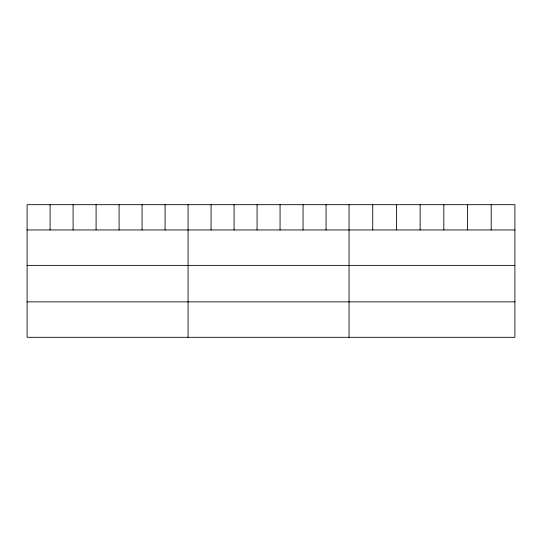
<?xml version="1.0" encoding="UTF-8"?>
<svg xmlns="http://www.w3.org/2000/svg" width="542" height="542" viewBox="0 0 542 542"><rect width="100%" height="100%" fill="white"/><g stroke="black" fill="none" stroke-linecap="round" stroke-linejoin="round"><path stroke-width="0.81" d="M514.9 229.957L514.9 337.307L27.1 337.307L27.1 204.693L514.9 204.693L514.9 229.957L27.1 229.957M27.1 265.384L514.9 265.384M27.1 301.88L514.9 301.88M491.208 204.693L491.208 229.957M467.516 204.693L467.516 229.957M443.823 204.693L443.823 229.957M420.125 204.693L420.125 229.957M396.432 204.693L396.432 229.957M372.74 204.693L372.74 229.957M349.048 204.693L349.048 337.307M326.054 204.693L326.054 229.957M303.053 204.693L303.053 229.957M280.058 204.693L280.058 229.957M257.064 204.693L257.064 229.957M234.069 204.693L234.069 229.957M211.068 204.693L211.068 229.957M188.074 204.693L188.074 337.307M165.08 204.693L165.08 229.957M142.079 204.693L142.079 229.957M119.084 204.693L119.084 229.957M96.09 204.693L96.09 229.957M73.095 204.693L73.095 229.957M50.094 204.693L50.094 229.957"/></g></svg>
